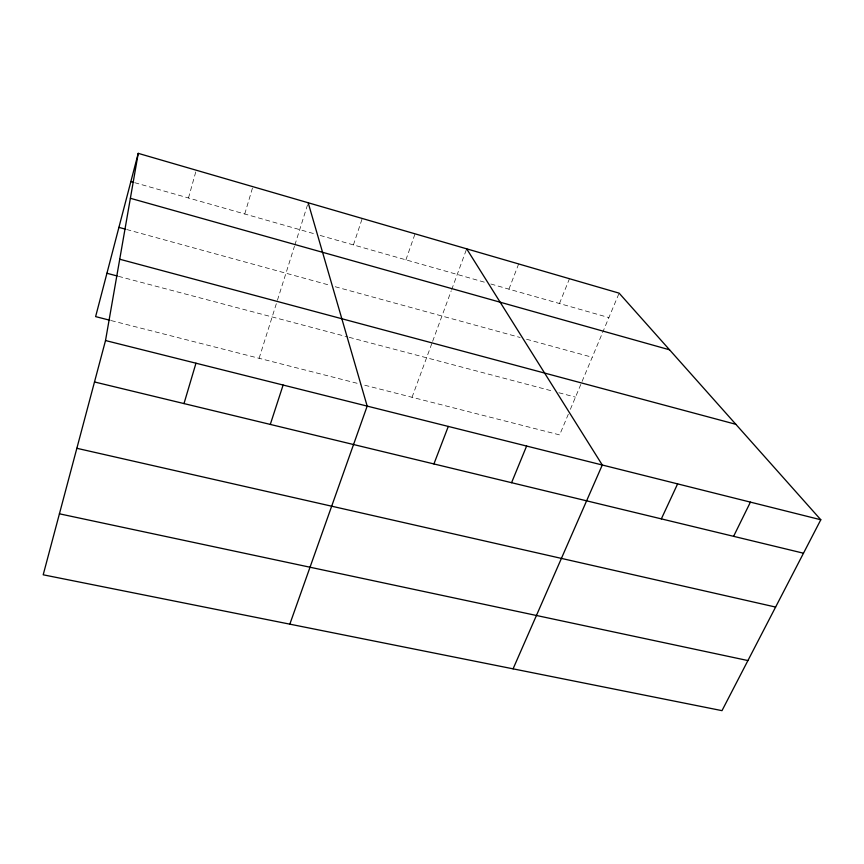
<?xml version="1.0" encoding="UTF-8"?>
<svg xmlns="http://www.w3.org/2000/svg" width="864" height="864" viewBox="0 0 864 864"><rect width="100%" height="100%" fill="white"/><g stroke="black" fill="none" stroke-linecap="round" stroke-linejoin="round"><path stroke-width="0.65" stroke-dasharray="4.32 3.24" d="M188.482 197.986L196.236 170.208M244.75 213.991L252.871 186.678M259.103 358.29L277.031 301.514M277.43 300.229L294.451 246.294M294.862 245.009L307.789 204.034M353.419 244.912L362.232 218.473M405.918 259.848L415.044 233.82M412.042 397.278L432.173 342.598M432.637 341.334L451.224 290.822M451.688 289.57L466.668 248.832M508.939 289.148L518.659 263.952M559.472 303.523L569.462 278.716M568.328 414.202L559.634 434.905L362.178 384.566M570.37 409.32L581.569 382.644M582.077 381.434L619.132 293.155M111.175 320.587L360.871 384.232M118.454 276.318L347.933 336.982M349.218 337.327L553.77 391.403M558.878 392.753L575.489 397.138M126.684 229.511L330.048 285.314M335.232 286.74L520.128 337.478M526.554 339.239L592.229 357.264M134.708 182.682L315.058 233.993M320.177 235.451L484.391 282.172M490.849 284.008L608.882 317.585"/><path stroke-width="1.3" d="M105.516 340.546L138.229 153.349L619.132 293.155L820.8 519.761L721.991 710.651L43.2 574.798L105.516 340.546L820.8 519.761M138.229 153.349L95.623 316.613L109.879 320.252M184 403.574L195.966 363.204M270.292 424.418L283.122 385.042M289.829 624.154L367.178 406.102L308.189 202.759M433.922 463.946L448.286 426.427M511.564 482.706L526.608 446.051M513.076 668.844L602.284 465.005L466.668 248.832M661.349 518.886L677.614 483.883M733.601 536.328L750.416 502.124M59.422 513.81L747.922 660.56M76.853 448.297L775.613 607.068M94.5 381.964L803.477 553.208M106.931 273.272L117.18 275.983M119.729 259.232L735.858 424.31M118.908 227.372L125.388 229.154M130.378 198.288L669.557 349.812M130.864 181.591L133.423 182.315"/></g></svg>
